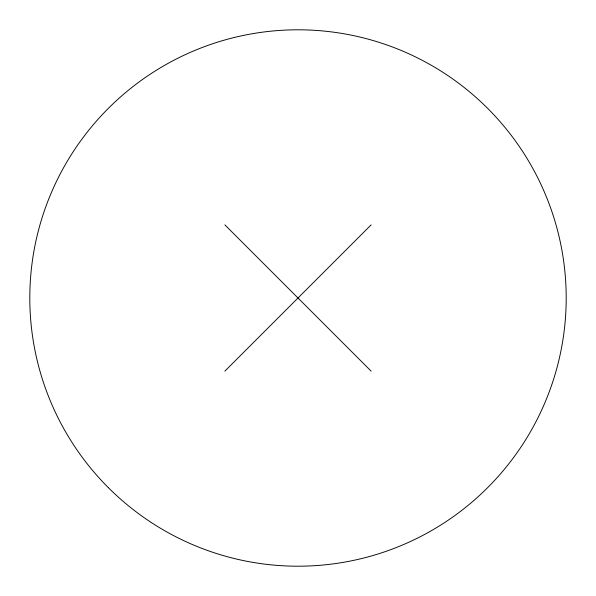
<?xml version="1.0" encoding="UTF-8"?>
<svg xmlns="http://www.w3.org/2000/svg" width="596" height="596" viewBox="0 0 596 596"><rect width="100%" height="100%" fill="white"/><g stroke="black" fill="none" stroke-linecap="round" stroke-linejoin="round"><path stroke-width="0.89" d="M224.856 371.144L371.144 224.856M224.856 224.856L371.144 371.144M108.353 487.647A268.2 268.2 0 0 0 557.059 367.412A268.2 268.2 0 0 0 228.588 38.941A268.2 268.2 0 0 0 108.353 487.647"/></g></svg>
